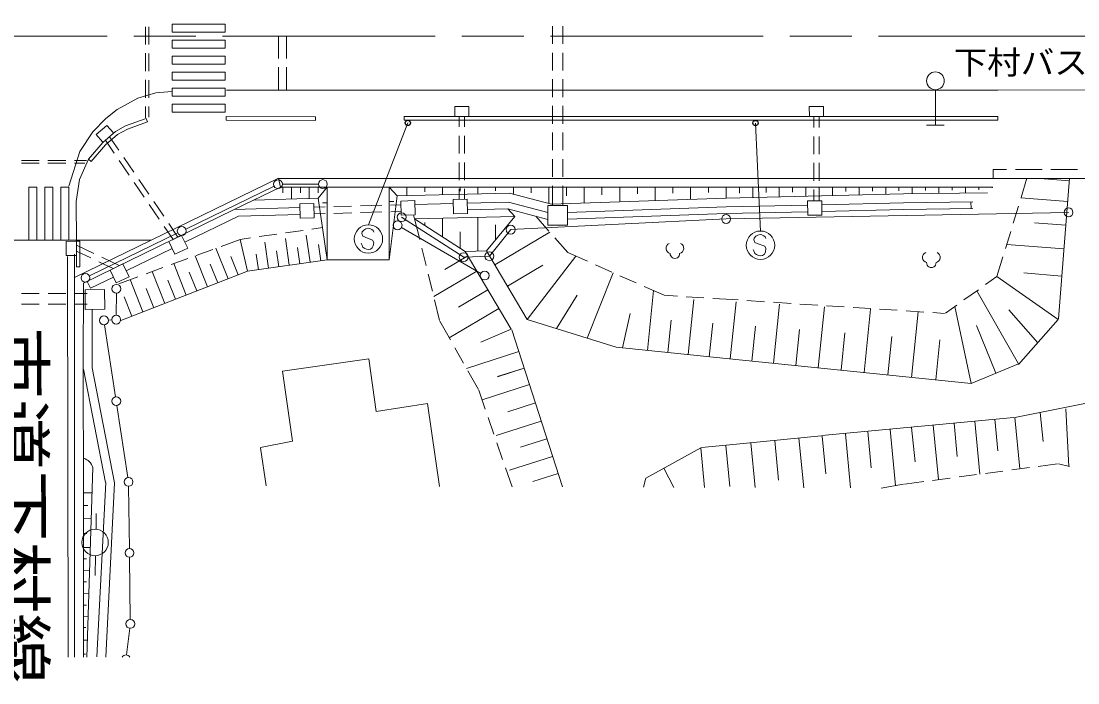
# Model space of a CAD drawing. Units: millimetres, scale not verified. Extents: x 40000 to 680000, y 20000 to 380000.
# Drawn here: x 369040 to 428640, y 253665 to 290968 of the extents above; entities that cross this region are included whole.
import ezdxf
from ezdxf.enums import TextEntityAlignment as Align

# ---------------------------------------------------------------- set-up
doc = ezdxf.new("R2010")
doc.units = ezdxf.units.MM
doc.header["$LTSCALE"] = 1000
doc.linetypes.add('CHAIN', pattern=[18.5, 12, -1.5, 3.5, -1.5])
for name, color, linetype, lineweight in [('M-BGD', 7, 'Continuous', 13), ('M-BMK', 2, 'CHAIN', 13), ('M-BMK-OTRS', 5, 'Continuous', 13), ('M-BMK-ROW', 30, 'Continuous', 13), ('M-STR-STRC', 7, 'Continuous', 13)]:
    doc.layers.add(name, color=color, linetype=linetype, lineweight=lineweight)
doc.layers.add('M-BMK-HTXT', color=7, linetype='Continuous')
doc.styles.add('ＭＳ ゴシック', font='')
doc.styles.get('ＭＳ ゴシック').set_extended_font_data('MS Gothic')

msp = doc.modelspace()

# ---------------------------------------------------------------- linework, layer by layer
at = {"layer": 'M-BGD'}
for p, q in [((376050, 290654), (376050, 289654)), ((376250, 290647), (376250, 289647)), ((377550, 290339), (377550, 290789)), ((377550, 290789), (380550, 290789)), ((377550, 290339), (380550, 290339)), ((380550, 290789), (380550, 290339)), ((399000, 290688), (399000, 289688)), ((399600, 290688), (399600, 289688)), ((377550, 289439), (377550, 289889)), ((377550, 289889), (380550, 289889)), ((380550, 289889), (380550, 289439)), ((384000, 290115), (383550, 290115)), ((383550, 288865), (383550, 290115)), ((384000, 288865), (384000, 290115)), ((376050, 289154), (376050, 288154)), ((376250, 289147), (376250, 288147)), ((377550, 289439), (380550, 289439)), ((399000, 289188), (399000, 288188)), ((399600, 289188), (399600, 288188)), ((377550, 288539), (377550, 288989)), ((377550, 288989), (380550, 288989)), ((377550, 288539), (380550, 288539)), ((380550, 288989), (380550, 288539)), ((377550, 287639), (377550, 288089)), ((377550, 288089), (380550, 288089)), ((380550, 288089), (380550, 287639)), ((383550, 287115), (383550, 288365)), ((384000, 287115), (384000, 288365)), ((376050, 287654), (376050, 286654)), ((376250, 287647), (376250, 286647)), ((377550, 287639), (380550, 287639)), ((399000, 287688), (399000, 286688)), ((399600, 287688), (399600, 286688)), ((377550, 286739), (377550, 287189)), ((377550, 287189), (380550, 287189)), ((377550, 286739), (380550, 286739)), ((380550, 287189), (380550, 286739)), ((420605, 285105), (420605, 287105)), ((376050, 286154), (376050, 285512)), ((376250, 286147), (376250, 285549)), ((377550, 285839), (377550, 286289)), ((377550, 286289), (380550, 286289)), ((380550, 286289), (380550, 285839)), ((393500, 286157), (394294, 286153)), ((393504, 285608), (393500, 286157)), ((394294, 286153), (394298, 285603)), ((399000, 286188), (399000, 285188)), ((399600, 286188), (399600, 285188)), ((413492, 286165), (414286, 286165)), ((413499, 285616), (413492, 286165)), ((414286, 286165), (414293, 285616)), ((376088, 285487), (374933, 285061)), ((376088, 285487), (376158, 285299)), ((377550, 285839), (380550, 285839)), ((380612, 285588), (380611, 285388)), ((385650, 285574), (380612, 285588)), ((385650, 285374), (385650, 285574)), ((424123, 285588), (390642, 285590)), ((390642, 285390), (390642, 285590)), ((393751, 285606), (393751, 285006)), ((394051, 285605), (394051, 285008)), ((413745, 285616), (413745, 284972)), ((414045, 285616), (414045, 284973)), ((424123, 285588), (424123, 285388)), ((373274, 284578), (373881, 285090)), ((373881, 285090), (374241, 284674)), ((374933, 285061), (374358, 284742)), ((376158, 285299), (375030, 284886)), ((385650, 285374), (380611, 285388)), ((424123, 285388), (390642, 285390)), ((420105, 285105), (421105, 285105)), ((373633, 284162), (373274, 284578)), ((374358, 284742), (373648, 284131)), ((374473, 284577), (373790, 283990)), ((374024, 284455), (374545, 283692)), ((375030, 284886), (374473, 284577)), ((393751, 284506), (393751, 283506)), ((394051, 284508), (394051, 283508)), ((399000, 284688), (399000, 283688)), ((399600, 284688), (399600, 283688)), ((413746, 284472), (413746, 283472)), ((414045, 284473), (414046, 283473)), ((373648, 284131), (372837, 283188)), ((373790, 283990), (372989, 283057)), ((373795, 284258), (374294, 283527)), ((370053, 283114), (369053, 283114)), ((371553, 283114), (370553, 283114)), ((372723, 283114), (372053, 283114)), ((372837, 283188), (372332, 282034)), ((372989, 283057), (372837, 283188)), ((374576, 283114), (375140, 282288)), ((374827, 283279), (375390, 282453)), ((399000, 283188), (399000, 282188)), ((399600, 283188), (399600, 282188)), ((370053, 282964), (369053, 282964)), ((371553, 282964), (370553, 282964)), ((372640, 282964), (372053, 282964)), ((393751, 283006), (393751, 282006)), ((394051, 283008), (394051, 282008)), ((413746, 282972), (413746, 281972)), ((414046, 282973), (414046, 281973)), ((423872, 282099), (423872, 282599)), ((424623, 282599), (423872, 282599)), ((426623, 282599), (425123, 282599)), ((428623, 282599), (427123, 282599)), ((383550, 282114), (372054, 276516)), ((372152, 280794), (372332, 282034)), ((375672, 282040), (376236, 281214)), ((383666, 281614), (383550, 282116)), ((423872, 282099), (383550, 282088)), ((457874, 282103), (423872, 282099)), ((425435, 281020), (425771, 282118)), ((428162, 281970), (426735, 282086)), ((428175, 282118), (427544, 274189)), ((369475, 281614), (369476, 278614)), ((369925, 281614), (369475, 281614)), ((369925, 281614), (369926, 278614)), ((370375, 281614), (370376, 278614)), ((370825, 281614), (370375, 281614)), ((370825, 281614), (370825, 278614)), ((371275, 281614), (371276, 278615)), ((371725, 281614), (371275, 281614)), ((371725, 281614), (371726, 278615)), ((375422, 281875), (375985, 281049)), ((378323, 279244), (383305, 281664)), ((383666, 281614), (381063, 280347)), ((388800, 281614), (383666, 281614)), ((383780, 281775), (385810, 281783)), ((383800, 281614), (383800, 281293)), ((384292, 281614), (384292, 280957)), ((384292, 281614), (384292, 280957)), ((384800, 281614), (384800, 281293)), ((385292, 281614), (385292, 280957)), ((385292, 281614), (385292, 280957)), ((385784, 280986), (386300, 281614)), ((385800, 281614), (385800, 281281)), ((386301, 277514), (386300, 281614)), ((408800, 281615), (388800, 281614)), ((389800, 281614), (389801, 277514)), ((390257, 281111), (389800, 281614)), ((389800, 281614), (389800, 281339)), ((390800, 281614), (390800, 281124)), ((391800, 281614), (391800, 281348)), ((392800, 281614), (392800, 281174)), ((393751, 281506), (393751, 280905)), ((393800, 281614), (393800, 281380)), ((394051, 281508), (394051, 280911)), ((394800, 281615), (394800, 281225)), ((395800, 281615), (395800, 281410)), ((396800, 281615), (396800, 281214)), ((397800, 281615), (397800, 281288)), ((398800, 281615), (398800, 280686)), ((399000, 281688), (399000, 280567)), ((399600, 281688), (399600, 280567)), ((399800, 281615), (399800, 281119)), ((400800, 281615), (400800, 280711)), ((401800, 281615), (401800, 281181)), ((402800, 281615), (402800, 280782)), ((403800, 281615), (403800, 281233)), ((404800, 281615), (404800, 280853)), ((405800, 281615), (405800, 281267)), ((406800, 281615), (406800, 280924)), ((407800, 281615), (407800, 281303)), ((408800, 281615), (408801, 280995)), ((423836, 281618), (408801, 281617)), ((408801, 280997), (408801, 281617)), ((409551, 281279), (409551, 281617)), ((410301, 281032), (410301, 281617)), ((411051, 281299), (411051, 281617)), ((411801, 281066), (411801, 281617)), ((412551, 281318), (412551, 281617)), ((413301, 281101), (413301, 281617)), ((413746, 281472), (413746, 280828)), ((414046, 281473), (414046, 280830)), ((414051, 281337), (414051, 281617)), ((414801, 281135), (414801, 281617)), ((415551, 281357), (415551, 281617)), ((416301, 281170), (416301, 281617)), ((417051, 281376), (417051, 281617)), ((417801, 281205), (417801, 281617)), ((418551, 281395), (418551, 281617)), ((419301, 281235), (419301, 281618)), ((420051, 281415), (420051, 281618)), ((420801, 281256), (420801, 281618)), ((421551, 281434), (421551, 281618)), ((422301, 281277), (422301, 281618)), ((423051, 281454), (423051, 281618)), ((423801, 281580), (423801, 281618)), ((372152, 280794), (372157, 278570)), ((376518, 280801), (377081, 279975)), ((382156, 280879), (385784, 280986)), ((385784, 280986), (386301, 277514)), ((386028, 280731), (386300, 280731)), ((390056, 280792), (389800, 280792)), ((390257, 281111), (389801, 277514)), ((396589, 281269), (390257, 281111)), ((391245, 280849), (390446, 280826)), ((390446, 280826), (390469, 280026)), ((391269, 280049), (391245, 280849)), ((394201, 280925), (393401, 280909)), ((393401, 280909), (393417, 280109)), ((394217, 280126), (394201, 280925)), ((396530, 280768), (394205, 280710)), ((396530, 280768), (398751, 280183)), ((398751, 280183), (396530, 280768)), ((396589, 281269), (398956, 280645)), ((408801, 280995), (398956, 280645)), ((408801, 280997), (418801, 281228)), ((414199, 280833), (413399, 280829)), ((413399, 280829), (413402, 280029)), ((414202, 280033), (414199, 280833)), ((414200, 280622), (418801, 280728)), ((418801, 281228), (423538, 281294)), ((418801, 280728), (422713, 280782)), ((422615, 280401), (422610, 280781)), ((428066, 280796), (425432, 281009)), ((381063, 280347), (372554, 276204)), ((376267, 280636), (376831, 279810)), ((381063, 280347), (384757, 280455)), ((385550, 280689), (384751, 280665)), ((384751, 280665), (384774, 279866)), ((385574, 279889), (385550, 280689)), ((385557, 280479), (386179, 280497)), ((386679, 280512), (387678, 280541)), ((386684, 280132), (387684, 280161)), ((388178, 280556), (388801, 280574)), ((388184, 280176), (388801, 280194)), ((389376, 280589), (388801, 280574)), ((389382, 280209), (388801, 280194)), ((390452, 280616), (389876, 280601)), ((390463, 280236), (389882, 280221)), ((393405, 280690), (391252, 280636)), ((393417, 280109), (394217, 280126)), ((396485, 280387), (394213, 280330)), ((396485, 280387), (398750, 279790)), ((396485, 280387), (396888, 279957)), ((398751, 280567), (398750, 279467)), ((399851, 280567), (398751, 280567)), ((408801, 280495), (399850, 280177)), ((399851, 280567), (399851, 279467)), ((408801, 280497), (413400, 280603)), ((408801, 280117), (413401, 280223)), ((414201, 280242), (418801, 280348)), ((418801, 280348), (422718, 280402)), ((424997, 279585), (425289, 280541)), ((377363, 279562), (377884, 278799)), ((381302, 279974), (378275, 278500)), ((381302, 279974), (384768, 280076)), ((384774, 279866), (385574, 279889)), ((385568, 280099), (386185, 280117)), ((390469, 280026), (391269, 280049)), ((391178, 280047), (391235, 279815)), ((396888, 279957), (391235, 279815)), ((391235, 279815), (394087, 277986)), ((391519, 278654), (391235, 279815)), ((391801, 279618), (391801, 279452)), ((392801, 279854), (392801, 278811)), ((394800, 279904), (394801, 278004)), ((396888, 279957), (395285, 278016)), ((398075, 279968), (398806, 279133)), ((408801, 280115), (399850, 279797)), ((413402, 280029), (414202, 280033)), ((427958, 279459), (426202, 279602)), ((372891, 276606), (377873, 279026)), ((377113, 279397), (377611, 278666)), ((383463, 278961), (382473, 278819)), ((384948, 279174), (383958, 279032)), ((386030, 279330), (385443, 279245)), ((390489, 279334), (394967, 276750)), ((393800, 279092), (393800, 278170)), ((395749, 277234), (398855, 279079)), ((395801, 279477), (395800, 278640)), ((399851, 279467), (398750, 279467)), ((424559, 278150), (424851, 279107)), ((369476, 278614), (369926, 278614)), ((370376, 278614), (370825, 278614)), ((371276, 278615), (371726, 278615)), ((371580, 278549), (372129, 278556)), ((371580, 277755), (371580, 278549)), ((372157, 278570), (372157, 277113)), ((372157, 278570), (372357, 278570)), ((372157, 278341), (373141, 277872)), ((372357, 278570), (372357, 277113)), ((378089, 278891), (377367, 278547)), ((377367, 278547), (377710, 277825)), ((378433, 278168), (378089, 278891)), ((381391, 278663), (380318, 278271)), ((381979, 278748), (381391, 278663)), ((381808, 276869), (381391, 278663)), ((382993, 277039), (382781, 278511)), ((384160, 277207), (383944, 278707)), ((385344, 277377), (385124, 278906)), ((385935, 277462), (385805, 278371)), ((399136, 278757), (399867, 277923)), ((427849, 278123), (424631, 278385)), ((372130, 277762), (371580, 277755)), ((372054, 277827), (372054, 276516)), ((372157, 278009), (372969, 277622)), ((377556, 278150), (374968, 276890)), ((377710, 277825), (378433, 278168)), ((379848, 278100), (378909, 277757)), ((380711, 276442), (380027, 278165)), ((382418, 276956), (382292, 277831)), ((383576, 277123), (383448, 278015)), ((384751, 277292), (384621, 278201)), ((391876, 277197), (391638, 278169)), ((396680, 273599), (394086, 277986)), ((395285, 278016), (394087, 277986)), ((395285, 278016), (397576, 274157)), ((399867, 277923), (400986, 277428)), ((371650, 277703), (371691, 255114)), ((373420, 277407), (374232, 277021)), ((373593, 277657), (374577, 277189)), ((374782, 277280), (374059, 276937)), ((375125, 276558), (374782, 277280)), ((378439, 277586), (377500, 277243)), ((378355, 275524), (377652, 277298)), ((379544, 275987), (378850, 277736)), ((380128, 276215), (379709, 277270)), ((381283, 276664), (380869, 277708)), ((386301, 277514), (381808, 276869)), ((386301, 277514), (389801, 277514)), ((394237, 277732), (392933, 276961)), ((396465, 276027), (398463, 277213)), ((397576, 274157), (400334, 277717)), ((401443, 277225), (402358, 276820)), ((424078, 276574), (424413, 277672)), ((372157, 277113), (372357, 277113)), ((374059, 276937), (374403, 276214)), ((374403, 276214), (375125, 276558)), ((375621, 276557), (374547, 276165)), ((377030, 277071), (376090, 276728)), ((377145, 275053), (376431, 276853)), ((378950, 275756), (378526, 276824)), ((380162, 276228), (381808, 276869)), ((392233, 275740), (391995, 276712)), ((394740, 276881), (392310, 275444)), ((394740, 276881), (392311, 275444)), ((400964, 273096), (402431, 276788)), ((400965, 273097), (402431, 276788)), ((402815, 276618), (403729, 276213)), ((423438, 276120), (424078, 276574)), ((427526, 274147), (424078, 276574)), ((427725, 276598), (425594, 276771)), ((372054, 276516), (372054, 255114)), ((372955, 275910), (372765, 276300)), ((374248, 276539), (372955, 275910)), ((374656, 274084), (380162, 276228)), ((375912, 274573), (375187, 276399)), ((377750, 275289), (377322, 276369)), ((404186, 276010), (405305, 275515)), ((370055, 275611), (369055, 275611)), ((371555, 275611), (370555, 275611)), ((372756, 275611), (372055, 275611)), ((372645, 275817), (373737, 275832)), ((372660, 274719), (372645, 275817)), ((373737, 275832), (373752, 274733)), ((374404, 274390), (374410, 275631)), ((375284, 274329), (374845, 275434)), ((376528, 274813), (376095, 275905)), ((395366, 275824), (393716, 274849)), ((395365, 275823), (393716, 274848)), ((399233, 273639), (400407, 275527)), ((404359, 272404), (404705, 275781)), ((405305, 275515), (406055, 275466)), ((406554, 275434), (407552, 275370)), ((422216, 275250), (423031, 275830)), ((425299, 271653), (422935, 275762)), ((370055, 275011), (369055, 275011)), ((371555, 275011), (370555, 275011)), ((372756, 275011), (372055, 275011)), ((392636, 274094), (392352, 275255)), ((395990, 274766), (393184, 273107)), ((395991, 274767), (393185, 273108)), ((406664, 272168), (406982, 275275)), ((406664, 272168), (406982, 275275)), ((408051, 275337), (408800, 275289)), ((408801, 275291), (409474, 275248)), ((409036, 271925), (409365, 275143)), ((409037, 271928), (409366, 275145)), ((409037, 271926), (409366, 275143)), ((409973, 275216), (410971, 275151)), ((411470, 275119), (412468, 275054)), ((411479, 271678), (411820, 275010)), ((412967, 275022), (413965, 274958)), ((413994, 271421), (414346, 274870)), ((414464, 274926), (415462, 274861)), ((415961, 274829), (416959, 274764)), ((421169, 274506), (421809, 274961)), ((422614, 270539), (421701, 274884)), ((373752, 274733), (372660, 274719)), ((402963, 272547), (403389, 274488)), ((416583, 271156), (416948, 274726)), ((417458, 274732), (418456, 274668)), ((418954, 274635), (419952, 274571)), ((419249, 270883), (419627, 274578)), ((420451, 274539), (421125, 274495)), ((426375, 272831), (424743, 274696)), ((374367, 269793), (373748, 273851)), ((373960, 274113), (374153, 274125)), ((393248, 272995), (392654, 274047)), ((396681, 273600), (394973, 272865)), ((399567, 264710), (396716, 273573)), ((397576, 274157), (402605, 272584)), ((405512, 272286), (405699, 274118)), ((405512, 272286), (405699, 274117)), ((407850, 272047), (408044, 273944)), ((407851, 272047), (408045, 273944)), ((410258, 271803), (410459, 273768)), ((412736, 271549), (412944, 273584)), ((424005, 271116), (422925, 273804)), ((427526, 274147), (425301, 271604)), ((415288, 271288), (415503, 273394)), ((417916, 271020), (418139, 273199)), ((420621, 270743), (420852, 272998)), ((393986, 271689), (393494, 272560)), ((402604, 272583), (408801, 271949)), ((383787, 271235), (388643, 271927)), ((388643, 271927), (389063, 268963)), ((397114, 272338), (394152, 271395)), ((397113, 272338), (394152, 271394)), ((408801, 271952), (422614, 270539)), ((372548, 271349), (373796, 264958)), ((374310, 264935), (373044, 271418)), ((383787, 271235), (384349, 267292)), ((394826, 270202), (394232, 271254)), ((397416, 271400), (395914, 270926)), ((397415, 271400), (395914, 270925)), ((422614, 270539), (425299, 271653)), ((395215, 269093), (394848, 270157)), ((397712, 270477), (395050, 269621)), ((397713, 270477), (395051, 269622)), ((391955, 269404), (389063, 268963)), ((391955, 269404), (392627, 264735)), ((398043, 269448), (396481, 268947)), ((398043, 269449), (396482, 268947)), ((425088, 268632), (429414, 269490)), ((375062, 265240), (374443, 269298)), ((426516, 268915), (426680, 267268)), ((427959, 269114), (428132, 265869)), ((395705, 267675), (395379, 268620)), ((398373, 268420), (395831, 267603)), ((398374, 268420), (395832, 267604)), ((414208, 267600), (425035, 268628)), ((421655, 268299), (421836, 266433)), ((422827, 268413), (423117, 265430)), ((423958, 268522), (424131, 266738)), ((425088, 268632), (425370, 265724)), ((415526, 267705), (415822, 264650)), ((416788, 267827), (416986, 265790)), ((418050, 267949), (418357, 264782)), ((419266, 268067), (419455, 266117)), ((420483, 268185), (420780, 265121)), ((384349, 267292), (382541, 266940)), ((396195, 266257), (395868, 267202)), ((398692, 267426), (397202, 266947)), ((398693, 267426), (397203, 266948)), ((407416, 266925), (408801, 267063)), ((407416, 266924), (408801, 267062)), ((408778, 267050), (409003, 264731)), ((408778, 267048), (409003, 264728)), ((408778, 267048), (409003, 264729)), ((408801, 267065), (414159, 267597)), ((410189, 267187), (410433, 264670)), ((411548, 267319), (411763, 265097)), ((412907, 267451), (413177, 264660)), ((414216, 267578), (414423, 265450)), ((382544, 266913), (382857, 264771)), ((399012, 266432), (396586, 265653)), ((399012, 266433), (396587, 265653)), ((404269, 265202), (407367, 266911)), ((404269, 265201), (407366, 266911)), ((407367, 266911), (407583, 264680)), ((407368, 266911), (407584, 264680)), ((426399, 265863), (427490, 266007)), ((427539, 266010), (428170, 265864)), ((372554, 265611), (372554, 255114)), ((372744, 255114), (373081, 265808)), ((396726, 264720), (396358, 265784)), ((399320, 265472), (397899, 265015)), ((399321, 265472), (397900, 265015)), ((405288, 265764), (405845, 264687)), ((405289, 265764), (405845, 264687)), ((421937, 265274), (422929, 265405)), ((423424, 265470), (424416, 265601)), ((424912, 265667), (425903, 265798)), ((373811, 264961), (373308, 255127)), ((374310, 264935), (373808, 255114)), ((375146, 261240), (375102, 264743)), ((404141, 264693), (404269, 265202)), ((404141, 264693), (404269, 265201)), ((417551, 264644), (418812, 264859)), ((418863, 264868), (419955, 265012)), ((420450, 265078), (421442, 265209)), ((372574, 264382), (373045, 264370)), ((372574, 263667), (372796, 263667)), ((372574, 262933), (372990, 262918)), ((373268, 262325), (373272, 263218)), ((372574, 262090), (372751, 262090)), ((372574, 261302), (372939, 261290)), ((372574, 260655), (372718, 260655)), ((373237, 260835), (373211, 259719)), ((375195, 257238), (375152, 260740)), ((372554, 260001), (372898, 259989)), ((372574, 259353), (372718, 259353)), ((372574, 258698), (372857, 258687)), ((372574, 258051), (372718, 258051)), ((372554, 257397), (372816, 257386)), ((372574, 256784), (372681, 256782)), ((374987, 255236), (375168, 256740)), ((372574, 256072), (372774, 256065)), ((372574, 255283), (372661, 255280))]:
    msp.add_line(p, q, dxfattribs=at)
for points in [[(571647, 293730), (571260, 293612), (568932, 292969), (564229, 291791), (559511, 290771), (554696, 289900), (549912, 289166), (545056, 288549), (537785, 287871), (530534, 287457), (523243, 287263), (518383, 287172), (514939, 287158), (510964, 287140), (481361, 287101), (476379, 287109), (462862, 287098), (457874, 287098), (430111, 287095), (424123, 287083), (390642, 287085), (385654, 287069), (380616, 287083)], [(377539, 287007), (376646, 286925), (375627, 286627), (374461, 285984), (373813, 285488), (373074, 284725), (372342, 283624), (371731, 281673)]]:
    msp.add_lwpolyline(points, dxfattribs=at)
for centre, radius in [((420605, 287605), 500), ((383530, 281774), 249), ((386060, 281783), 249), ((390272, 279459), 249), ((378098, 279135), 249), ((372666, 276497), 249), ((395183, 276625), 249), ((374412, 275881), 249), ((373710, 274098), 249), ((374403, 274140), 249), ((374405, 269545), 249), ((375099, 264993), 249), ((373211, 261580), 746), ((375149, 260990), 249), ((375198, 256988), 249)]:
    msp.add_circle(centre, radius, dxfattribs=at)
for centre, radius, start, end in [((405712, 278167), 299, 113.44836, 257.2818), ((406113, 278167), 299, 282.7182, 66.55164), ((405913, 277859), 267, 176.52859, 3.47141), ((420176, 277650), 299, 113.44836, 257.2818), ((420577, 277650), 299, 282.7182, 66.55164), ((420377, 277342), 267, 176.52859, 3.47141), ((1821635, 270926), 1449091, 179.79132, 180.21017), ((1821635, 270926), 1448591, 179.85037, 179.98056), ((372347, 265589), 766, 16.63507, 73.29562), ((374957, 254988), 249, 30.44535, 149.55847)]:
    msp.add_arc(centre, radius, start, end, dxfattribs=at)
at = {"layer": 'M-BMK'}
msp.add_line((466400, 290119), (368427, 290114), dxfattribs=at)
at = {"layer": 'M-BMK-OTRS'}
msp.add_line((376363, 278615), (363131, 278614), dxfattribs=at)
at = {"layer": 'M-BMK-ROW'}
msp.add_lwpolyline([(390501, 279915), (394001, 277665), (395451, 277715), (396651, 279215), (408801, 279816), (428115, 280186)], dxfattribs=at)
for centre in [(390501, 279915), (428115, 280186), (408801, 279816), (396651, 279215), (394001, 277665), (395451, 277715)]:
    msp.add_circle(centre, 250, dxfattribs=at)
at = {"layer": 'M-STR-STRC'}
for p, q in [((388628, 279489), (390848, 285231)), ((410457, 285226), (410731, 279137)), ((388265, 279082), (388252, 278991)), ((388252, 278991), (388319, 278844)), ((388369, 279192), (388265, 279082)), ((388475, 279265), (388369, 279192)), ((388608, 279290), (388475, 279265)), ((388700, 279276), (388608, 279290)), ((388815, 279217), (388700, 279276)), ((388903, 279157), (388815, 279217)), ((388929, 279067), (388903, 279157)), ((410714, 278938), (410582, 278912)), ((410807, 278925), (410714, 278938)), ((388248, 278371), (388217, 278459)), ((388313, 278228), (388248, 278371)), ((388319, 278844), (388439, 278784)), ((388439, 278784), (388863, 278630)), ((388863, 278630), (388926, 278491)), ((388926, 278491), (388901, 278309)), ((410374, 278726), (410361, 278636)), ((410361, 278636), (410430, 278490)), ((410477, 278837), (410374, 278726)), ((410430, 278490), (410550, 278431)), ((410582, 278912), (410477, 278837)), ((410550, 278431), (410976, 278280)), ((410923, 278867), (410807, 278925)), ((411010, 278808), (410923, 278867)), ((411038, 278719), (411010, 278808)), ((388395, 278169), (388313, 278228)), ((388512, 278108), (388395, 278169)), ((388608, 278093), (388512, 278108)), ((388742, 278115), (388608, 278093)), ((388843, 278191), (388742, 278115)), ((388901, 278309), (388843, 278191)), ((410363, 278016), (410332, 278104)), ((410430, 277874), (410363, 278016)), ((410513, 277815), (410430, 277874)), ((410630, 277755), (410513, 277815)), ((410726, 277741), (410630, 277755)), ((410860, 277764), (410726, 277741)), ((410960, 277841), (410860, 277764)), ((411017, 277960), (410960, 277841)), ((410976, 278280), (411040, 278142)), ((411040, 278142), (411017, 277960))]:
    msp.add_line(p, q, dxfattribs=at)
at = {"layer": 'M-STR-STRC', "lineweight": 25}
for centre in [(390848, 285231), (410457, 285226)]:
    msp.add_circle(centre, 150, dxfattribs=at)
at = {"layer": 'M-STR-STRC'}
for centre in [(388628, 278689), (410740, 278337)]:
    msp.add_circle(centre, 800, dxfattribs=at)

# ---------------------------------------------------------------- texts
at = {"layer": 'M-BGD', "style": 'ＭＳ ゴシック', "width": 1.05}
msp.add_text('下村バス停', height=1320, dxfattribs=at).set_placement((421636, 287583), align=Align.BOTTOM_LEFT)
at = {"layer": 'M-BMK-HTXT', "style": 'ＭＳ ゴシック', "width": 1.15}
msp.add_text('市道下村線', height=2566, rotation=270.159, dxfattribs=at).set_placement((369036, 263634), align=Align.MIDDLE_CENTER)

doc.saveas('drawing.dxf')
